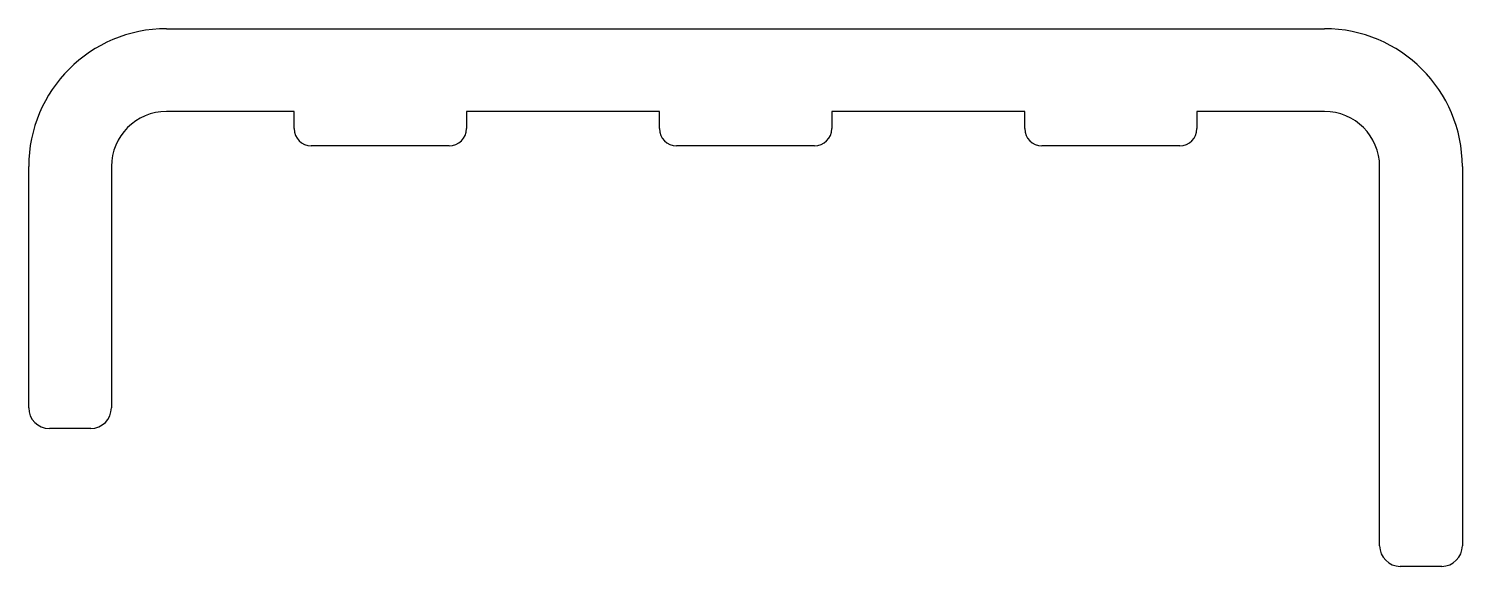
# Model space of a CAD drawing. Extents: x 954.9 to 975.7, y 578.9 to 586.7.
import ezdxf

# ---------------------------------------------------------------- set-up
doc = ezdxf.new("R2010")
doc.units = 0
doc.layers.get('0').update_dxf_attribs({"linetype": 'CONTINUOUS'})

msp = doc.modelspace()

# ---------------------------------------------------------------- linework, layer by layer
for p, q in [((956.902, 586.66), (973.702, 586.66)), ((958.752, 585.46), (956.902, 585.46)), ((958.752, 585.21), (958.752, 585.46)), ((964.052, 585.46), (961.252, 585.46)), ((961.252, 585.46), (961.252, 585.21)), ((964.052, 585.21), (964.052, 585.46)), ((969.352, 585.46), (966.552, 585.46)), ((966.552, 585.46), (966.552, 585.21)), ((969.352, 585.21), (969.352, 585.46)), ((973.702, 585.46), (971.852, 585.46)), ((971.852, 585.46), (971.852, 585.21)), ((961.002, 584.96), (959.002, 584.96)), ((966.302, 584.96), (964.302, 584.96)), ((971.602, 584.96), (969.602, 584.96)), ((954.902, 581.16), (954.902, 584.66)), ((956.102, 584.66), (956.102, 581.16)), ((974.502, 579.16), (974.502, 584.66)), ((975.702, 584.66), (975.702, 579.16)), ((955.802, 580.86), (955.202, 580.86)), ((975.402, 578.86), (974.802, 578.86))]:
    msp.add_line(p, q)
for centre, radius, start, end in [((956.902, 584.66), 2, 90, 180), ((973.702, 584.66), 2, 0, 90), ((956.902, 584.66), 0.8, 90, 180), ((973.702, 584.66), 0.8, 0, 90), ((959.002, 585.21), 0.25, 180, 270), ((961.002, 585.21), 0.25, 270, 0), ((964.302, 585.21), 0.25, 180, 270), ((966.302, 585.21), 0.25, 270, 0), ((969.602, 585.21), 0.25, 180, 270), ((971.602, 585.21), 0.25, 270, 0), ((955.202, 581.16), 0.3, 180, 270), ((955.802, 581.16), 0.3, 270, 0), ((974.802, 579.16), 0.3, 180, 270), ((975.402, 579.16), 0.3, 270, 0)]:
    msp.add_arc(centre, radius, start, end)

doc.saveas('drawing.dxf')
